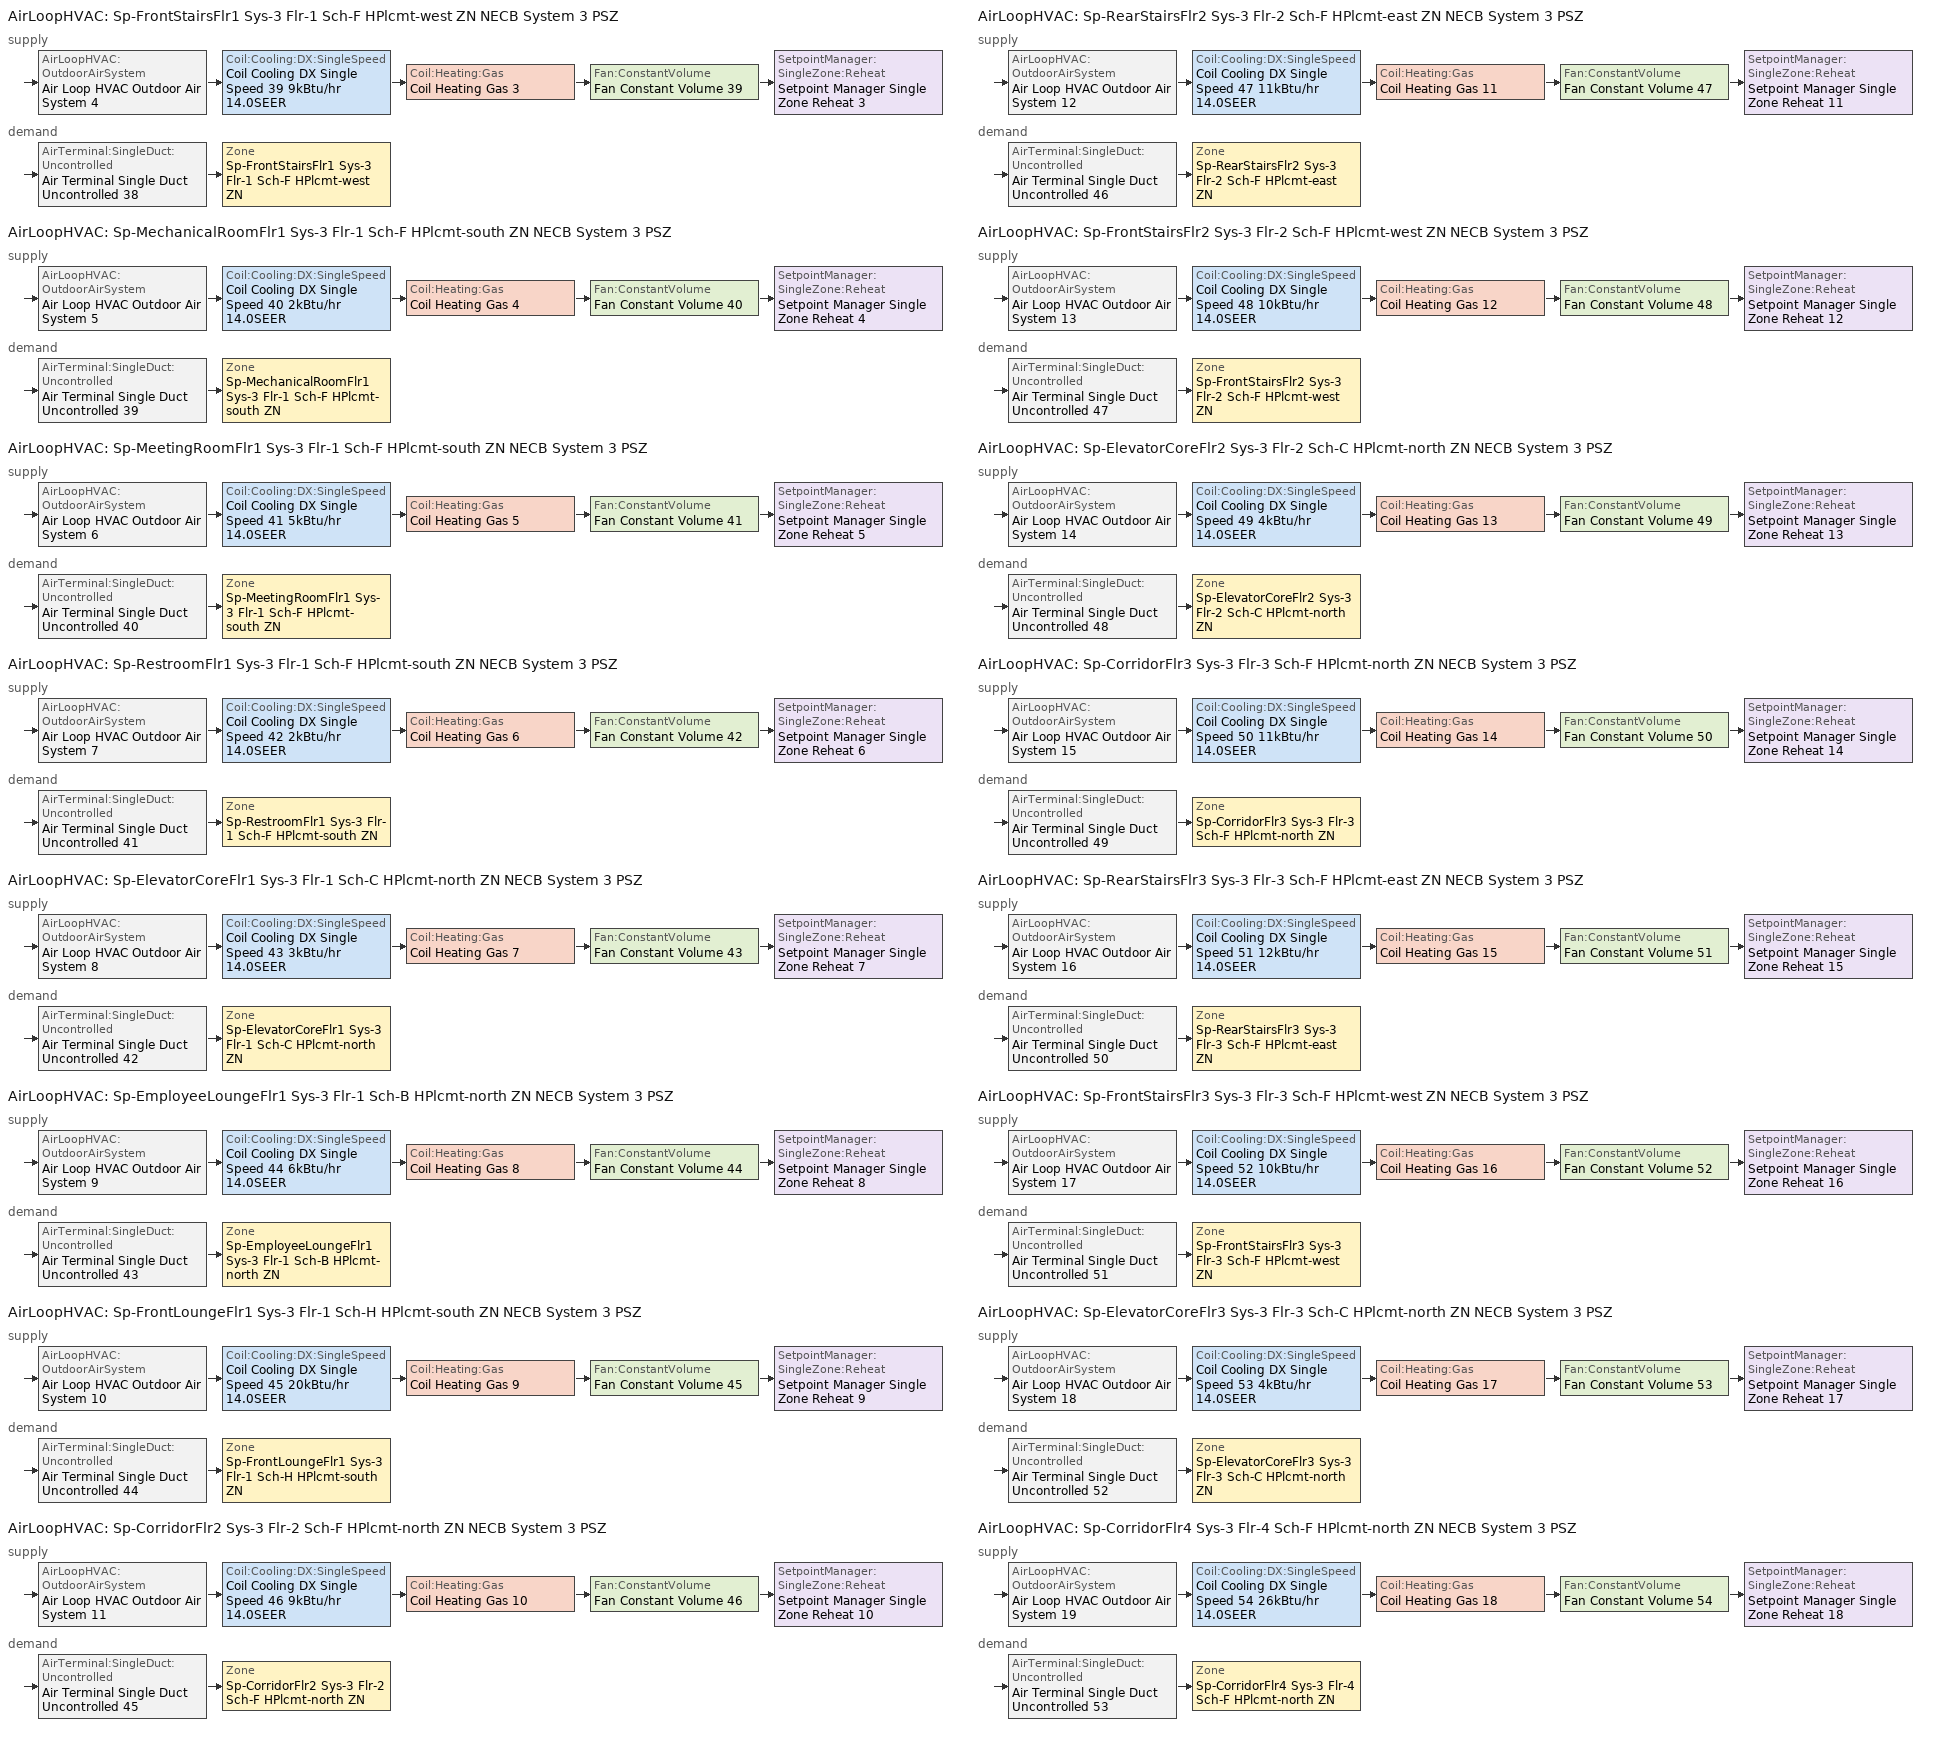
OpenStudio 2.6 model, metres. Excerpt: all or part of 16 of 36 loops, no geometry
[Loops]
AirLoopHVAC 'Sp-FrontStairsFlr1 Sys-3 Flr-1 Sch-F HPlcmt-west ZN NECB System 3 PSZ'
 supply: AirLoopHVAC:OutdoorAirSystem 'Air Loop HVAC Outdoor Air System 4' > Coil:Cooling:DX:SingleSpeed 'Coil Cooling DX Single Speed 39 9kBtu/hr 14.0SEER' > Coil:Heating:Gas 'Coil Heating Gas 3' > Fan:ConstantVolume 'Fan Constant Volume 39' > SetpointManager:SingleZone:Reheat 'Setpoint Manager Single Zone Reheat 3'
 demand: AirTerminal:SingleDuct:Uncontrolled 'Air Terminal Single Duct Uncontrolled 38' > Zone 'Sp-FrontStairsFlr1 Sys-3 Flr-1 Sch-F HPlcmt-west ZN'
AirLoopHVAC 'Sp-MechanicalRoomFlr1 Sys-3 Flr-1 Sch-F HPlcmt-south ZN NECB System 3 PSZ'
 supply: AirLoopHVAC:OutdoorAirSystem 'Air Loop HVAC Outdoor Air System 5' > Coil:Cooling:DX:SingleSpeed 'Coil Cooling DX Single Speed 40 2kBtu/hr 14.0SEER' > Coil:Heating:Gas 'Coil Heating Gas 4' > Fan:ConstantVolume 'Fan Constant Volume 40' > SetpointManager:SingleZone:Reheat 'Setpoint Manager Single Zone Reheat 4'
 demand: AirTerminal:SingleDuct:Uncontrolled 'Air Terminal Single Duct Uncontrolled 39' > Zone 'Sp-MechanicalRoomFlr1 Sys-3 Flr-1 Sch-F HPlcmt-south ZN'
AirLoopHVAC 'Sp-MeetingRoomFlr1 Sys-3 Flr-1 Sch-F HPlcmt-south ZN NECB System 3 PSZ'
 supply: AirLoopHVAC:OutdoorAirSystem 'Air Loop HVAC Outdoor Air System 6' > Coil:Cooling:DX:SingleSpeed 'Coil Cooling DX Single Speed 41 5kBtu/hr 14.0SEER' > Coil:Heating:Gas 'Coil Heating Gas 5' > Fan:ConstantVolume 'Fan Constant Volume 41' > SetpointManager:SingleZone:Reheat 'Setpoint Manager Single Zone Reheat 5'
 demand: AirTerminal:SingleDuct:Uncontrolled 'Air Terminal Single Duct Uncontrolled 40' > Zone 'Sp-MeetingRoomFlr1 Sys-3 Flr-1 Sch-F HPlcmt-south ZN'
AirLoopHVAC 'Sp-RestroomFlr1 Sys-3 Flr-1 Sch-F HPlcmt-south ZN NECB System 3 PSZ'
 supply: AirLoopHVAC:OutdoorAirSystem 'Air Loop HVAC Outdoor Air System 7' > Coil:Cooling:DX:SingleSpeed 'Coil Cooling DX Single Speed 42 2kBtu/hr 14.0SEER' > Coil:Heating:Gas 'Coil Heating Gas 6' > Fan:ConstantVolume 'Fan Constant Volume 42' > SetpointManager:SingleZone:Reheat 'Setpoint Manager Single Zone Reheat 6'
 demand: AirTerminal:SingleDuct:Uncontrolled 'Air Terminal Single Duct Uncontrolled 41' > Zone 'Sp-RestroomFlr1 Sys-3 Flr-1 Sch-F HPlcmt-south ZN'
AirLoopHVAC 'Sp-ElevatorCoreFlr1 Sys-3 Flr-1 Sch-C HPlcmt-north ZN NECB System 3 PSZ'
 supply: AirLoopHVAC:OutdoorAirSystem 'Air Loop HVAC Outdoor Air System 8' > Coil:Cooling:DX:SingleSpeed 'Coil Cooling DX Single Speed 43 3kBtu/hr 14.0SEER' > Coil:Heating:Gas 'Coil Heating Gas 7' > Fan:ConstantVolume 'Fan Constant Volume 43' > SetpointManager:SingleZone:Reheat 'Setpoint Manager Single Zone Reheat 7'
 demand: AirTerminal:SingleDuct:Uncontrolled 'Air Terminal Single Duct Uncontrolled 42' > Zone 'Sp-ElevatorCoreFlr1 Sys-3 Flr-1 Sch-C HPlcmt-north ZN'
AirLoopHVAC 'Sp-EmployeeLoungeFlr1 Sys-3 Flr-1 Sch-B HPlcmt-north ZN NECB System 3 PSZ'
 supply: AirLoopHVAC:OutdoorAirSystem 'Air Loop HVAC Outdoor Air System 9' > Coil:Cooling:DX:SingleSpeed 'Coil Cooling DX Single Speed 44 6kBtu/hr 14.0SEER' > Coil:Heating:Gas 'Coil Heating Gas 8' > Fan:ConstantVolume 'Fan Constant Volume 44' > SetpointManager:SingleZone:Reheat 'Setpoint Manager Single Zone Reheat 8'
 demand: AirTerminal:SingleDuct:Uncontrolled 'Air Terminal Single Duct Uncontrolled 43' > Zone 'Sp-EmployeeLoungeFlr1 Sys-3 Flr-1 Sch-B HPlcmt-north ZN'
AirLoopHVAC 'Sp-FrontLoungeFlr1 Sys-3 Flr-1 Sch-H HPlcmt-south ZN NECB System 3 PSZ'
 supply: AirLoopHVAC:OutdoorAirSystem 'Air Loop HVAC Outdoor Air System 10' > Coil:Cooling:DX:SingleSpeed 'Coil Cooling DX Single Speed 45 20kBtu/hr 14.0SEER' > Coil:Heating:Gas 'Coil Heating Gas 9' > Fan:ConstantVolume 'Fan Constant Volume 45' > SetpointManager:SingleZone:Reheat 'Setpoint Manager Single Zone Reheat 9'
 demand: AirTerminal:SingleDuct:Uncontrolled 'Air Terminal Single Duct Uncontrolled 44' > Zone 'Sp-FrontLoungeFlr1 Sys-3 Flr-1 Sch-H HPlcmt-south ZN'
AirLoopHVAC 'Sp-CorridorFlr2 Sys-3 Flr-2 Sch-F HPlcmt-north ZN NECB System 3 PSZ'
 supply: AirLoopHVAC:OutdoorAirSystem 'Air Loop HVAC Outdoor Air System 11' > Coil:Cooling:DX:SingleSpeed 'Coil Cooling DX Single Speed 46 9kBtu/hr 14.0SEER' > Coil:Heating:Gas 'Coil Heating Gas 10' > Fan:ConstantVolume 'Fan Constant Volume 46' > SetpointManager:SingleZone:Reheat 'Setpoint Manager Single Zone Reheat 10'
 demand: AirTerminal:SingleDuct:Uncontrolled 'Air Terminal Single Duct Uncontrolled 45' > Zone 'Sp-CorridorFlr2 Sys-3 Flr-2 Sch-F HPlcmt-north ZN'
AirLoopHVAC 'Sp-RearStairsFlr2 Sys-3 Flr-2 Sch-F HPlcmt-east ZN NECB System 3 PSZ'
 supply: AirLoopHVAC:OutdoorAirSystem 'Air Loop HVAC Outdoor Air System 12' > Coil:Cooling:DX:SingleSpeed 'Coil Cooling DX Single Speed 47 11kBtu/hr 14.0SEER' > Coil:Heating:Gas 'Coil Heating Gas 11' > Fan:ConstantVolume 'Fan Constant Volume 47' > SetpointManager:SingleZone:Reheat 'Setpoint Manager Single Zone Reheat 11'
 demand: AirTerminal:SingleDuct:Uncontrolled 'Air Terminal Single Duct Uncontrolled 46' > Zone 'Sp-RearStairsFlr2 Sys-3 Flr-2 Sch-F HPlcmt-east ZN'
AirLoopHVAC 'Sp-FrontStairsFlr2 Sys-3 Flr-2 Sch-F HPlcmt-west ZN NECB System 3 PSZ'
 supply: AirLoopHVAC:OutdoorAirSystem 'Air Loop HVAC Outdoor Air System 13' > Coil:Cooling:DX:SingleSpeed 'Coil Cooling DX Single Speed 48 10kBtu/hr 14.0SEER' > Coil:Heating:Gas 'Coil Heating Gas 12' > Fan:ConstantVolume 'Fan Constant Volume 48' > SetpointManager:SingleZone:Reheat 'Setpoint Manager Single Zone Reheat 12'
 demand: AirTerminal:SingleDuct:Uncontrolled 'Air Terminal Single Duct Uncontrolled 47' > Zone 'Sp-FrontStairsFlr2 Sys-3 Flr-2 Sch-F HPlcmt-west ZN'
AirLoopHVAC 'Sp-ElevatorCoreFlr2 Sys-3 Flr-2 Sch-C HPlcmt-north ZN NECB System 3 PSZ'
 supply: AirLoopHVAC:OutdoorAirSystem 'Air Loop HVAC Outdoor Air System 14' > Coil:Cooling:DX:SingleSpeed 'Coil Cooling DX Single Speed 49 4kBtu/hr 14.0SEER' > Coil:Heating:Gas 'Coil Heating Gas 13' > Fan:ConstantVolume 'Fan Constant Volume 49' > SetpointManager:SingleZone:Reheat 'Setpoint Manager Single Zone Reheat 13'
 demand: AirTerminal:SingleDuct:Uncontrolled 'Air Terminal Single Duct Uncontrolled 48' > Zone 'Sp-ElevatorCoreFlr2 Sys-3 Flr-2 Sch-C HPlcmt-north ZN'
AirLoopHVAC 'Sp-CorridorFlr3 Sys-3 Flr-3 Sch-F HPlcmt-north ZN NECB System 3 PSZ'
 supply: AirLoopHVAC:OutdoorAirSystem 'Air Loop HVAC Outdoor Air System 15' > Coil:Cooling:DX:SingleSpeed 'Coil Cooling DX Single Speed 50 11kBtu/hr 14.0SEER' > Coil:Heating:Gas 'Coil Heating Gas 14' > Fan:ConstantVolume 'Fan Constant Volume 50' > SetpointManager:SingleZone:Reheat 'Setpoint Manager Single Zone Reheat 14'
 demand: AirTerminal:SingleDuct:Uncontrolled 'Air Terminal Single Duct Uncontrolled 49' > Zone 'Sp-CorridorFlr3 Sys-3 Flr-3 Sch-F HPlcmt-north ZN'
AirLoopHVAC 'Sp-RearStairsFlr3 Sys-3 Flr-3 Sch-F HPlcmt-east ZN NECB System 3 PSZ'
 supply: AirLoopHVAC:OutdoorAirSystem 'Air Loop HVAC Outdoor Air System 16' > Coil:Cooling:DX:SingleSpeed 'Coil Cooling DX Single Speed 51 12kBtu/hr 14.0SEER' > Coil:Heating:Gas 'Coil Heating Gas 15' > Fan:ConstantVolume 'Fan Constant Volume 51' > SetpointManager:SingleZone:Reheat 'Setpoint Manager Single Zone Reheat 15'
 demand: AirTerminal:SingleDuct:Uncontrolled 'Air Terminal Single Duct Uncontrolled 50' > Zone 'Sp-RearStairsFlr3 Sys-3 Flr-3 Sch-F HPlcmt-east ZN'
AirLoopHVAC 'Sp-FrontStairsFlr3 Sys-3 Flr-3 Sch-F HPlcmt-west ZN NECB System 3 PSZ'
 supply: AirLoopHVAC:OutdoorAirSystem 'Air Loop HVAC Outdoor Air System 17' > Coil:Cooling:DX:SingleSpeed 'Coil Cooling DX Single Speed 52 10kBtu/hr 14.0SEER' > Coil:Heating:Gas 'Coil Heating Gas 16' > Fan:ConstantVolume 'Fan Constant Volume 52' > SetpointManager:SingleZone:Reheat 'Setpoint Manager Single Zone Reheat 16'
 demand: AirTerminal:SingleDuct:Uncontrolled 'Air Terminal Single Duct Uncontrolled 51' > Zone 'Sp-FrontStairsFlr3 Sys-3 Flr-3 Sch-F HPlcmt-west ZN'
AirLoopHVAC 'Sp-ElevatorCoreFlr3 Sys-3 Flr-3 Sch-C HPlcmt-north ZN NECB System 3 PSZ'
 supply: AirLoopHVAC:OutdoorAirSystem 'Air Loop HVAC Outdoor Air System 18' > Coil:Cooling:DX:SingleSpeed 'Coil Cooling DX Single Speed 53 4kBtu/hr 14.0SEER' > Coil:Heating:Gas 'Coil Heating Gas 17' > Fan:ConstantVolume 'Fan Constant Volume 53' > SetpointManager:SingleZone:Reheat 'Setpoint Manager Single Zone Reheat 17'
 demand: AirTerminal:SingleDuct:Uncontrolled 'Air Terminal Single Duct Uncontrolled 52' > Zone 'Sp-ElevatorCoreFlr3 Sys-3 Flr-3 Sch-C HPlcmt-north ZN'
AirLoopHVAC 'Sp-CorridorFlr4 Sys-3 Flr-4 Sch-F HPlcmt-north ZN NECB System 3 PSZ'
 supply: AirLoopHVAC:OutdoorAirSystem 'Air Loop HVAC Outdoor Air System 19' > Coil:Cooling:DX:SingleSpeed 'Coil Cooling DX Single Speed 54 26kBtu/hr 14.0SEER' > Coil:Heating:Gas 'Coil Heating Gas 18' > Fan:ConstantVolume 'Fan Constant Volume 54' > SetpointManager:SingleZone:Reheat 'Setpoint Manager Single Zone Reheat 18'
 demand: AirTerminal:SingleDuct:Uncontrolled 'Air Terminal Single Duct Uncontrolled 53' > Zone 'Sp-CorridorFlr4 Sys-3 Flr-4 Sch-F HPlcmt-north ZN'
[Sizing:Zone] Zone Cooling Design Supply Air Temperature Input Method=SupplyAirTemperature; Zone Cooling Design Supply Air Temperature {C}=13; Zone Cooling Design Supply Air Temperature Difference {deltaC}=11.11; Zone Heating Design Supply Air Temperature Input Method=SupplyAirTemperature; Zone Heating Design Supply Air Temperature {C}=43; Zone Heating Design Supply Air Temperature Difference {deltaC}=11.11; Zone Cooling Design Supply Air Humidity Ratio {kg-H2O/kg-air}=0.0085; Zone Heating Design Supply Air Humidity Ratio {kg-H2O/kg-air}=0.008; Zone Heating Sizing Factor=1.3; Zone Cooling Sizing Factor=1.1; Cooling Design Air Flow Method=DesignDay; Heating Design Air Flow Method=DesignDay; Account for Dedicated Outdoor Air System=No; Dedicated Outdoor Air System Control Strategy=NeutralSupplyAir; Dedicated Outdoor Air Low Setpoint Temperature for Design {C}=autosize; Dedicated Outdoor Air High Setpoint Temperature for Design {C}=autosize
Sp-FrontStairsFlr1 Sys-3 Flr-1 Sch-F HPlcmt-west ZN; Sp-MechanicalRoomFlr1 Sys-3 Flr-1 Sch-F HPlcmt-south ZN; Sp-MeetingRoomFlr1 Sys-3 Flr-1 Sch-F HPlcmt-south ZN; Sp-RestroomFlr1 Sys-3 Flr-1 Sch-F HPlcmt-south ZN; Sp-ElevatorCoreFlr1 Sys-3 Flr-1 Sch-C HPlcmt-north ZN; Sp-EmployeeLoungeFlr1 Sys-3 Flr-1 Sch-B HPlcmt-north ZN; Sp-FrontLoungeFlr1 Sys-3 Flr-1 Sch-H HPlcmt-south ZN; Sp-CorridorFlr2 Sys-3 Flr-2 Sch-F HPlcmt-north ZN; Sp-RearStairsFlr2 Sys-3 Flr-2 Sch-F HPlcmt-east ZN; Sp-FrontStairsFlr2 Sys-3 Flr-2 Sch-F HPlcmt-west ZN; Sp-ElevatorCoreFlr2 Sys-3 Flr-2 Sch-C HPlcmt-north ZN; Sp-CorridorFlr3 Sys-3 Flr-3 Sch-F HPlcmt-north ZN; Sp-RearStairsFlr3 Sys-3 Flr-3 Sch-F HPlcmt-east ZN; Sp-FrontStairsFlr3 Sys-3 Flr-3 Sch-F HPlcmt-west ZN; Sp-ElevatorCoreFlr3 Sys-3 Flr-3 Sch-C HPlcmt-north ZN; Sp-CorridorFlr4 Sys-3 Flr-4 Sch-F HPlcmt-north ZN
[Zone equipment]
Sp-FrontStairsFlr1 Sys-3 Flr-1 Sch-F HPlcmt-west ZN: Air Terminal Single Duct Uncontrolled 38, Zone HVAC Baseboard Convective Water 38
Sp-MechanicalRoomFlr1 Sys-3 Flr-1 Sch-F HPlcmt-south ZN: Air Terminal Single Duct Uncontrolled 39, Zone HVAC Baseboard Convective Water 39
Sp-MeetingRoomFlr1 Sys-3 Flr-1 Sch-F HPlcmt-south ZN: Air Terminal Single Duct Uncontrolled 40, Zone HVAC Baseboard Convective Water 40
Sp-RestroomFlr1 Sys-3 Flr-1 Sch-F HPlcmt-south ZN: Air Terminal Single Duct Uncontrolled 41, Zone HVAC Baseboard Convective Water 41
Sp-ElevatorCoreFlr1 Sys-3 Flr-1 Sch-C HPlcmt-north ZN: Air Terminal Single Duct Uncontrolled 42, Zone HVAC Baseboard Convective Water 42
Sp-EmployeeLoungeFlr1 Sys-3 Flr-1 Sch-B HPlcmt-north ZN: Air Terminal Single Duct Uncontrolled 43, Zone HVAC Baseboard Convective Water 43
Sp-FrontLoungeFlr1 Sys-3 Flr-1 Sch-H HPlcmt-south ZN: Air Terminal Single Duct Uncontrolled 44, Zone HVAC Baseboard Convective Water 44
Sp-CorridorFlr2 Sys-3 Flr-2 Sch-F HPlcmt-north ZN: Air Terminal Single Duct Uncontrolled 45, Zone HVAC Baseboard Convective Water 45
Sp-RearStairsFlr2 Sys-3 Flr-2 Sch-F HPlcmt-east ZN: Air Terminal Single Duct Uncontrolled 46, Zone HVAC Baseboard Convective Water 46
Sp-FrontStairsFlr2 Sys-3 Flr-2 Sch-F HPlcmt-west ZN: Air Terminal Single Duct Uncontrolled 47, Zone HVAC Baseboard Convective Water 47
Sp-ElevatorCoreFlr2 Sys-3 Flr-2 Sch-C HPlcmt-north ZN: Air Terminal Single Duct Uncontrolled 48, Zone HVAC Baseboard Convective Water 48
Sp-CorridorFlr3 Sys-3 Flr-3 Sch-F HPlcmt-north ZN: Air Terminal Single Duct Uncontrolled 49, Zone HVAC Baseboard Convective Water 49
Sp-RearStairsFlr3 Sys-3 Flr-3 Sch-F HPlcmt-east ZN: Air Terminal Single Duct Uncontrolled 50, Zone HVAC Baseboard Convective Water 50
Sp-FrontStairsFlr3 Sys-3 Flr-3 Sch-F HPlcmt-west ZN: Air Terminal Single Duct Uncontrolled 51, Zone HVAC Baseboard Convective Water 51
Sp-ElevatorCoreFlr3 Sys-3 Flr-3 Sch-C HPlcmt-north ZN: Air Terminal Single Duct Uncontrolled 52, Zone HVAC Baseboard Convective Water 52
Sp-CorridorFlr4 Sys-3 Flr-4 Sch-F HPlcmt-north ZN: Air Terminal Single Duct Uncontrolled 53, Zone HVAC Baseboard Convective Water 53
[AirLoopHVAC] Design Supply Air Flow Rate {m3/s}=AutoSize
Name | Availability Schedule
Sp-FrontStairsFlr1 Sys-3 Flr-1 Sch-F HPlcmt-west ZN NECB System 3 PSZ; Sp-MechanicalRoomFlr1 Sys-3 Flr-1 Sch-F HPlcmt-south ZN NECB System 3 PSZ; Sp-MeetingRoomFlr1 Sys-3 Flr-1 Sch-F HPlcmt-south ZN NECB System 3 PSZ; Sp-RestroomFlr1 Sys-3 Flr-1 Sch-F HPlcmt-south ZN NECB System 3 PSZ; Sp-ElevatorCoreFlr1 Sys-3 Flr-1 Sch-C HPlcmt-north ZN NECB System 3 PSZ; Sp-EmployeeLoungeFlr1 Sys-3 Flr-1 Sch-B HPlcmt-north ZN NECB System 3 PSZ; Sp-CorridorFlr2 Sys-3 Flr-2 Sch-F HPlcmt-north ZN NECB System 3 PSZ; Sp-RearStairsFlr2 Sys-3 Flr-2 Sch-F HPlcmt-east ZN NECB System 3 PSZ; Sp-FrontStairsFlr2 Sys-3 Flr-2 Sch-F HPlcmt-west ZN NECB System 3 PSZ; Sp-ElevatorCoreFlr2 Sys-3 Flr-2 Sch-C HPlcmt-north ZN NECB System 3 PSZ; Sp-CorridorFlr3 Sys-3 Flr-3 Sch-F HPlcmt-north ZN NECB System 3 PSZ; Sp-RearStairsFlr3 Sys-3 Flr-3 Sch-F HPlcmt-east ZN NECB System 3 PSZ; Sp-FrontStairsFlr3 Sys-3 Flr-3 Sch-F HPlcmt-west ZN NECB System 3 PSZ; Sp-ElevatorCoreFlr3 Sys-3 Flr-3 Sch-C HPlcmt-north ZN NECB System 3 PSZ | Always On Discrete
Sp-FrontLoungeFlr1 Sys-3 Flr-1 Sch-H HPlcmt-south ZN NECB System 3 PSZ | Sp-FrontLoungeFlr1 Sys-3 Flr-1 Sch-H HPlcmt-south ZN NECB System 3 PSZ Occ Sch
Sp-CorridorFlr4 Sys-3 Flr-4 Sch-F HPlcmt-north ZN NECB System 3 PSZ | Sp-CorridorFlr4 Sys-3 Flr-4 Sch-F HPlcmt-north ZN NECB System 3 PSZ Occ Sch
[Sizing:System] Type of Load to Size On=Sensible; Design Outdoor Air Flow Rate {m3/s}=Autosize; Minimum System Air Flow Ratio=1; Preheat Design Temperature {C}=7; Preheat Design Humidity Ratio {kg-H2O/kg-Air}=0.008; Precool Design Temperature {C}=13; Precool Design Humidity Ratio {kg-H2O/kg-Air}=0.008; Central Cooling Design Supply Air Temperature {C}=13; Central Heating Design Supply Air Temperature {C}=43; Sizing Option=NonCoincident; 100% Outdoor Air in Cooling=No; 100% Outdoor Air in Heating=No; Central Cooling Design Supply Air Humidity Ratio {kg-H2O/kg-Air}=0.0085; Central Heating Design Supply Air Humidity Ratio {kg-H2O/kg-Air}=0.008; Cooling Design Air Flow Method=DesignDay; Cooling Design Air Flow Rate {m3/s}=0; Heating Design Air Flow Method=DesignDay; Heating Design Air Flow Rate {m3/s}=0; System Outdoor Air Method=ZoneSum; Zone Maximum Outdoor Air Fraction=1; Cooling Supply Air Flow Rate Per Floor Area {m3/s-m2}=0.00996765; Cooling Fraction of Autosized Cooling Supply Air Flow Rate=1; Cooling Supply Air Flow Rate Per Unit Cooling Capacity {m3/s-W}=3.94755e-05; Heating Supply Air Flow Rate Per Floor Area {m3/s-m2}=0.00996765; Heating Fraction of Autosized Heating Supply Air Flow Rate=1; Heating Fraction of Autosized Cooling Supply Air Flow Rate=1; Heating Supply Air Flow Rate Per Unit Heating Capacity {m3/s-W}=3.15882e-05; Cooling Design Capacity Method=CoolingDesignCapacity; Cooling Design Capacity {W}=autosize; Cooling Design Capacity Per Floor Area {W/m2}=234.7; Fraction of Autosized Cooling Design Capacity=1; Heating Design Capacity Method=HeatingDesignCapacity; Heating Design Capacity {W}=autosize; Heating Design Capacity Per Floor Area {W/m2}=157; Fraction of Autosized Heating Design Capacity=1; Central Cooling Capacity Control Method=OnOff
Sp-FrontStairsFlr1 Sys-3 Flr-1 Sch-F HPlcmt-west ZN NECB System 3 PSZ; Sp-MechanicalRoomFlr1 Sys-3 Flr-1 Sch-F HPlcmt-south ZN NECB System 3 PSZ; Sp-MeetingRoomFlr1 Sys-3 Flr-1 Sch-F HPlcmt-south ZN NECB System 3 PSZ; Sp-RestroomFlr1 Sys-3 Flr-1 Sch-F HPlcmt-south ZN NECB System 3 PSZ; Sp-ElevatorCoreFlr1 Sys-3 Flr-1 Sch-C HPlcmt-north ZN NECB System 3 PSZ; Sp-EmployeeLoungeFlr1 Sys-3 Flr-1 Sch-B HPlcmt-north ZN NECB System 3 PSZ; Sp-FrontLoungeFlr1 Sys-3 Flr-1 Sch-H HPlcmt-south ZN NECB System 3 PSZ; Sp-CorridorFlr2 Sys-3 Flr-2 Sch-F HPlcmt-north ZN NECB System 3 PSZ; Sp-RearStairsFlr2 Sys-3 Flr-2 Sch-F HPlcmt-east ZN NECB System 3 PSZ; Sp-FrontStairsFlr2 Sys-3 Flr-2 Sch-F HPlcmt-west ZN NECB System 3 PSZ; Sp-ElevatorCoreFlr2 Sys-3 Flr-2 Sch-C HPlcmt-north ZN NECB System 3 PSZ; Sp-CorridorFlr3 Sys-3 Flr-3 Sch-F HPlcmt-north ZN NECB System 3 PSZ; Sp-RearStairsFlr3 Sys-3 Flr-3 Sch-F HPlcmt-east ZN NECB System 3 PSZ; Sp-FrontStairsFlr3 Sys-3 Flr-3 Sch-F HPlcmt-west ZN NECB System 3 PSZ; Sp-ElevatorCoreFlr3 Sys-3 Flr-3 Sch-C HPlcmt-north ZN NECB System 3 PSZ; Sp-CorridorFlr4 Sys-3 Flr-4 Sch-F HPlcmt-north ZN NECB System 3 PSZ
[Fan:ConstantVolume] Availability Schedule=Always On Discrete; Fan Efficiency=0.39975; Pressure Rise {Pa}=640; Maximum Flow Rate {m3/s}=AutoSize; Motor Efficiency=0.615
Fan Constant Volume 39; Fan Constant Volume 40; Fan Constant Volume 41; Fan Constant Volume 42; Fan Constant Volume 43; Fan Constant Volume 44; Fan Constant Volume 45; Fan Constant Volume 46; Fan Constant Volume 47; Fan Constant Volume 48; Fan Constant Volume 49; Fan Constant Volume 50; Fan Constant Volume 51; Fan Constant Volume 52; Fan Constant Volume 53; Fan Constant Volume 54
[Coil:Cooling:DX:SingleSpeed] Availability Schedule=Always On Discrete; Rated Total Cooling Capacity {W}=autosize; Rated Sensible Heat Ratio=autosize; Rated COP {W/W}=3.8248; Rated Air Flow Rate {m3/s}=autosize; Rated Evaporator Fan Power Per Volume Flow Rate {W/(m3/s)}=773.3; Total Cooling Capacity Function of Temperature Curve=DXCOOL-NECB2011-REF-CAPFT; Total Cooling Capacity Function of Flow Fraction Curve=DXCOOL-NECB2011-REF-CAPFFLOW; Energy Input Ratio Function of Temperature Curve=DXCOOL-NECB2011-REF-COOLEIRFT; Energy Input Ratio Function of Flow Fraction Curve=DXCOOL-NECB2011-REF-COOLEIRFFLOW; Part Load Fraction Correlation Curve=DXCOOL-NECB2011-REF-COOLPLFFPLR; Condenser Type=AirCooled; Evaporative Condenser Effectiveness=0; Evaporative Condenser Air Flow Rate {m3/s}=Autosize; Evaporative Condenser Pump Rated Power Consumption {W}=Autosize; Crankcase Heater Capacity {W}=0; Maximum Outdoor Dry-Bulb Temperature for Crankcase Heater Operation {C}=0; Basin Heater Capacity {W/K}=0; Basin Heater Setpoint Temperature {C}=10
Coil Cooling DX Single Speed 39 9kBtu/hr 14.0SEER; Coil Cooling DX Single Speed 40 2kBtu/hr 14.0SEER; Coil Cooling DX Single Speed 41 5kBtu/hr 14.0SEER; Coil Cooling DX Single Speed 42 2kBtu/hr 14.0SEER; Coil Cooling DX Single Speed 43 3kBtu/hr 14.0SEER; Coil Cooling DX Single Speed 44 6kBtu/hr 14.0SEER; Coil Cooling DX Single Speed 45 20kBtu/hr 14.0SEER; Coil Cooling DX Single Speed 46 9kBtu/hr 14.0SEER; Coil Cooling DX Single Speed 47 11kBtu/hr 14.0SEER; Coil Cooling DX Single Speed 48 10kBtu/hr 14.0SEER; Coil Cooling DX Single Speed 49 4kBtu/hr 14.0SEER; Coil Cooling DX Single Speed 50 11kBtu/hr 14.0SEER; Coil Cooling DX Single Speed 51 12kBtu/hr 14.0SEER; Coil Cooling DX Single Speed 52 10kBtu/hr 14.0SEER; Coil Cooling DX Single Speed 53 4kBtu/hr 14.0SEER; Coil Cooling DX Single Speed 54 26kBtu/hr 14.0SEER
[Controller:OutdoorAir] Minimum Outdoor Air Flow Rate {m3/s}=autosize; Maximum Outdoor Air Flow Rate {m3/s}=Autosize; Economizer Control Type=NoEconomizer; Economizer Control Action Type=ModulateFlow; Economizer Maximum Limit Dry-Bulb Temperature {C}=28; Economizer Maximum Limit Enthalpy {J/kg}=64000; Economizer Minimum Limit Dry-Bulb Temperature {C}=-100; Lockout Type=NoLockout; Minimum Limit Type=FixedMinimum; High Humidity Control=No; Heat Recovery Bypass Control Type=BypassWhenWithinEconomizerLimits
Name | Minimum Outdoor Air Schedule | Controller Mechanical Ventilation
Controller Outdoor Air 4 | Always On Discrete | Controller Mechanical Ventilation 4
Controller Outdoor Air 5 | Always On Discrete | Controller Mechanical Ventilation 5
Controller Outdoor Air 6 | Always On Discrete | Controller Mechanical Ventilation 6
Controller Outdoor Air 7 | Always On Discrete | Controller Mechanical Ventilation 7
Controller Outdoor Air 8 | Always On Discrete | Controller Mechanical Ventilation 8
Controller Outdoor Air 9 | Always On Discrete | Controller Mechanical Ventilation 9
Controller Outdoor Air 10 | Sp-FrontLoungeFlr1 Sys-3 Flr-1 Sch-H HPlcmt-south ZN NECB System 3 PSZ Occ Sch | Controller Mechanical Ventilation 10
Controller Outdoor Air 11 | Always On Discrete | Controller Mechanical Ventilation 11
Controller Outdoor Air 12 | Always On Discrete | Controller Mechanical Ventilation 12
Controller Outdoor Air 13 | Always On Discrete | Controller Mechanical Ventilation 13
Controller Outdoor Air 14 | Always On Discrete | Controller Mechanical Ventilation 14
Controller Outdoor Air 15 | Always On Discrete | Controller Mechanical Ventilation 15
Controller Outdoor Air 16 | Always On Discrete | Controller Mechanical Ventilation 16
Controller Outdoor Air 17 | Always On Discrete | Controller Mechanical Ventilation 17
Controller Outdoor Air 18 | Always On Discrete | Controller Mechanical Ventilation 18
Controller Outdoor Air 19 | Sp-CorridorFlr4 Sys-3 Flr-4 Sch-F HPlcmt-north ZN NECB System 3 PSZ Occ Sch | Controller Mechanical Ventilation 19
[Controller:MechanicalVentilation] Availability Schedule=Always On Discrete; System Outdoor Air Method=ZoneSum
Controller Mechanical Ventilation 4; Controller Mechanical Ventilation 5; Controller Mechanical Ventilation 6; Controller Mechanical Ventilation 7; Controller Mechanical Ventilation 8; Controller Mechanical Ventilation 9; Controller Mechanical Ventilation 10; Controller Mechanical Ventilation 11; Controller Mechanical Ventilation 12; Controller Mechanical Ventilation 13; Controller Mechanical Ventilation 14; Controller Mechanical Ventilation 15; Controller Mechanical Ventilation 16; Controller Mechanical Ventilation 17; Controller Mechanical Ventilation 18; Controller Mechanical Ventilation 19
[AirLoopHVAC:OutdoorAirSystem]
Name | Controller
Air Loop HVAC Outdoor Air System 4 | Controller Outdoor Air 4
Air Loop HVAC Outdoor Air System 5 | Controller Outdoor Air 5
Air Loop HVAC Outdoor Air System 6 | Controller Outdoor Air 6
Air Loop HVAC Outdoor Air System 7 | Controller Outdoor Air 7
Air Loop HVAC Outdoor Air System 8 | Controller Outdoor Air 8
Air Loop HVAC Outdoor Air System 9 | Controller Outdoor Air 9
Air Loop HVAC Outdoor Air System 10 | Controller Outdoor Air 10
Air Loop HVAC Outdoor Air System 11 | Controller Outdoor Air 11
Air Loop HVAC Outdoor Air System 12 | Controller Outdoor Air 12
Air Loop HVAC Outdoor Air System 13 | Controller Outdoor Air 13
Air Loop HVAC Outdoor Air System 14 | Controller Outdoor Air 14
Air Loop HVAC Outdoor Air System 15 | Controller Outdoor Air 15
Air Loop HVAC Outdoor Air System 16 | Controller Outdoor Air 16
Air Loop HVAC Outdoor Air System 17 | Controller Outdoor Air 17
Air Loop HVAC Outdoor Air System 18 | Controller Outdoor Air 18
Air Loop HVAC Outdoor Air System 19 | Controller Outdoor Air 19
[AirTerminal:SingleDuct:Uncontrolled] Availability Schedule=Always On Discrete; Maximum Air Flow Rate {m3/s}=AutoSize
Air Terminal Single Duct Uncontrolled 38; Air Terminal Single Duct Uncontrolled 39; Air Terminal Single Duct Uncontrolled 40; Air Terminal Single Duct Uncontrolled 41; Air Terminal Single Duct Uncontrolled 42; Air Terminal Single Duct Uncontrolled 43; Air Terminal Single Duct Uncontrolled 44; Air Terminal Single Duct Uncontrolled 45; Air Terminal Single Duct Uncontrolled 46; Air Terminal Single Duct Uncontrolled 47; Air Terminal Single Duct Uncontrolled 48; Air Terminal Single Duct Uncontrolled 49; Air Terminal Single Duct Uncontrolled 50; Air Terminal Single Duct Uncontrolled 51; Air Terminal Single Duct Uncontrolled 52; Air Terminal Single Duct Uncontrolled 53
[Coil:Heating:Gas] Availability Schedule=Always On Discrete; Gas Burner Efficiency=0.924; Nominal Capacity {W}=AutoSize; Parasitic Electric Load {W}=0; Part Load Fraction Correlation Curve=FURNACE-EFFPLR-NECB2011; Parasitic Gas Load {W}=0
Coil Heating Gas 3; Coil Heating Gas 4; Coil Heating Gas 5; Coil Heating Gas 6; Coil Heating Gas 7; Coil Heating Gas 8; Coil Heating Gas 9; Coil Heating Gas 10; Coil Heating Gas 11; Coil Heating Gas 12; Coil Heating Gas 13; Coil Heating Gas 14; Coil Heating Gas 15; Coil Heating Gas 16; Coil Heating Gas 17; Coil Heating Gas 18
[SetpointManager:SingleZone:Reheat] Minimum Supply Air Temperature {C}=13; Maximum Supply Air Temperature {C}=43
Name | Control Zone
Setpoint Manager Single Zone Reheat 3 | Sp-FrontStairsFlr1 Sys-3 Flr-1 Sch-F HPlcmt-west ZN
Setpoint Manager Single Zone Reheat 4 | Sp-MechanicalRoomFlr1 Sys-3 Flr-1 Sch-F HPlcmt-south ZN
Setpoint Manager Single Zone Reheat 5 | Sp-MeetingRoomFlr1 Sys-3 Flr-1 Sch-F HPlcmt-south ZN
Setpoint Manager Single Zone Reheat 6 | Sp-RestroomFlr1 Sys-3 Flr-1 Sch-F HPlcmt-south ZN
Setpoint Manager Single Zone Reheat 7 | Sp-ElevatorCoreFlr1 Sys-3 Flr-1 Sch-C HPlcmt-north ZN
Setpoint Manager Single Zone Reheat 8 | Sp-EmployeeLoungeFlr1 Sys-3 Flr-1 Sch-B HPlcmt-north ZN
Setpoint Manager Single Zone Reheat 9 | Sp-FrontLoungeFlr1 Sys-3 Flr-1 Sch-H HPlcmt-south ZN
Setpoint Manager Single Zone Reheat 10 | Sp-CorridorFlr2 Sys-3 Flr-2 Sch-F HPlcmt-north ZN
Setpoint Manager Single Zone Reheat 11 | Sp-RearStairsFlr2 Sys-3 Flr-2 Sch-F HPlcmt-east ZN
Setpoint Manager Single Zone Reheat 12 | Sp-FrontStairsFlr2 Sys-3 Flr-2 Sch-F HPlcmt-west ZN
Setpoint Manager Single Zone Reheat 13 | Sp-ElevatorCoreFlr2 Sys-3 Flr-2 Sch-C HPlcmt-north ZN
Setpoint Manager Single Zone Reheat 14 | Sp-CorridorFlr3 Sys-3 Flr-3 Sch-F HPlcmt-north ZN
Setpoint Manager Single Zone Reheat 15 | Sp-RearStairsFlr3 Sys-3 Flr-3 Sch-F HPlcmt-east ZN
Setpoint Manager Single Zone Reheat 16 | Sp-FrontStairsFlr3 Sys-3 Flr-3 Sch-F HPlcmt-west ZN
Setpoint Manager Single Zone Reheat 17 | Sp-ElevatorCoreFlr3 Sys-3 Flr-3 Sch-C HPlcmt-north ZN
Setpoint Manager Single Zone Reheat 18 | Sp-CorridorFlr4 Sys-3 Flr-4 Sch-F HPlcmt-north ZN
[Schedule:Ruleset]
Name | Default Day Schedule | Summer Design Day Schedule | Winter Design Day Schedule
Sp-CorridorFlr4 Sys-3 Flr-4 Sch-F HPlcmt-north ZN NECB System 3 PSZ Occ Sch | Sp-CorridorFlr4 Sys-3 Flr-4 Sch-F HPlcmt-north ZN NECB System 3 PSZ Occ Sch Default | Sp-CorridorFlr4 Sys-3 Flr-4 Sch-F HPlcmt-north ZN NECB System 3 PSZ Occ Sch Summer Design Day | Sp-CorridorFlr4 Sys-3 Flr-4 Sch-F HPlcmt-north ZN NECB System 3 PSZ Occ Sch Winter Design Day
Sp-FrontLoungeFlr1 Sys-3 Flr-1 Sch-H HPlcmt-south ZN NECB System 3 PSZ Occ Sch | Sp-FrontLoungeFlr1 Sys-3 Flr-1 Sch-H HPlcmt-south ZN NECB System 3 PSZ Occ Sch Default | Sp-FrontLoungeFlr1 Sys-3 Flr-1 Sch-H HPlcmt-south ZN NECB System 3 PSZ Occ Sch Summer Design Day | Sp-FrontLoungeFlr1 Sys-3 Flr-1 Sch-H HPlcmt-south ZN NECB System 3 PSZ Occ Sch Winter Design Day
[Schedule:Day]
Sp-CorridorFlr4 Sys-3 Flr-4 Sch-F HPlcmt-north ZN NECB System 3 PSZ Occ Sch Default; Sp-CorridorFlr4 Sys-3 Flr-4 Sch-F HPlcmt-north ZN NECB System 3 PSZ Occ Sch Winter Design Day; Sp-CorridorFlr4 Sys-3 Flr-4 Sch-F HPlcmt-north ZN NECB System 3 PSZ Occ Sch Summer Design Day; Sp-CorridorFlr4 Sys-3 Flr-4 Sch-F HPlcmt-north ZN NECB System 3 PSZ Occ Sch Monday; Sp-CorridorFlr4 Sys-3 Flr-4 Sch-F HPlcmt-north ZN NECB System 3 PSZ Occ Sch Tuesday; Sp-CorridorFlr4 Sys-3 Flr-4 Sch-F HPlcmt-north ZN NECB System 3 PSZ Occ Sch Wednesday; Sp-CorridorFlr4 Sys-3 Flr-4 Sch-F HPlcmt-north ZN NECB System 3 PSZ Occ Sch Thursday; Sp-CorridorFlr4 Sys-3 Flr-4 Sch-F HPlcmt-north ZN NECB System 3 PSZ Occ Sch Friday; Sp-CorridorFlr4 Sys-3 Flr-4 Sch-F HPlcmt-north ZN NECB System 3 PSZ Occ Sch Saturday; Sp-CorridorFlr4 Sys-3 Flr-4 Sch-F HPlcmt-north ZN NECB System 3 PSZ Occ Sch Sunday; Sp-FrontLoungeFlr1 Sys-3 Flr-1 Sch-H HPlcmt-south ZN NECB System 3 PSZ Occ Sch Default; Sp-FrontLoungeFlr1 Sys-3 Flr-1 Sch-H HPlcmt-south ZN NECB System 3 PSZ Occ Sch Winter Design Day; Sp-FrontLoungeFlr1 Sys-3 Flr-1 Sch-H HPlcmt-south ZN NECB System 3 PSZ Occ Sch Summer Design Day; Sp-FrontLoungeFlr1 Sys-3 Flr-1 Sch-H HPlcmt-south ZN NECB System 3 PSZ Occ Sch Monday; Sp-FrontLoungeFlr1 Sys-3 Flr-1 Sch-H HPlcmt-south ZN NECB System 3 PSZ Occ Sch Tuesday; Sp-FrontLoungeFlr1 Sys-3 Flr-1 Sch-H HPlcmt-south ZN NECB System 3 PSZ Occ Sch Wednesday; Sp-FrontLoungeFlr1 Sys-3 Flr-1 Sch-H HPlcmt-south ZN NECB System 3 PSZ Occ Sch Thursday; Sp-FrontLoungeFlr1 Sys-3 Flr-1 Sch-H HPlcmt-south ZN NECB System 3 PSZ Occ Sch Friday; Sp-FrontLoungeFlr1 Sys-3 Flr-1 Sch-H HPlcmt-south ZN NECB System 3 PSZ Occ Sch Saturday; Sp-FrontLoungeFlr1 Sys-3 Flr-1 Sch-H HPlcmt-south ZN NECB System 3 PSZ Occ Sch Sunday: 24, 0, 1
[Schedule:Rule] Date Specification Type=DateRange; Start Month=1; Start Day=1; End Month=12
Name | Schedule Ruleset | Rule Order | Day Schedule | Apply Monday | End Day | Apply Tuesday | Apply Wednesday | Apply Thursday | Apply Friday | Apply Saturday | Apply Sunday
Sp-CorridorFlr4 Sys-3 Flr-4 Sch-F HPlcmt-north ZN NECB System 3 PSZ Occ Sch Monday Rule | Sp-CorridorFlr4 Sys-3 Flr-4 Sch-F HPlcmt-north ZN NECB System 3 PSZ Occ Sch | 6 | Sp-CorridorFlr4 Sys-3 Flr-4 Sch-F HPlcmt-north ZN NECB System 3 PSZ Occ Sch Monday | Yes | 25
Sp-CorridorFlr4 Sys-3 Flr-4 Sch-F HPlcmt-north ZN NECB System 3 PSZ Occ Sch Tuesday Rule | Sp-CorridorFlr4 Sys-3 Flr-4 Sch-F HPlcmt-north ZN NECB System 3 PSZ Occ Sch | 5 | Sp-CorridorFlr4 Sys-3 Flr-4 Sch-F HPlcmt-north ZN NECB System 3 PSZ Occ Sch Tuesday |  | 26 | Yes
Sp-CorridorFlr4 Sys-3 Flr-4 Sch-F HPlcmt-north ZN NECB System 3 PSZ Occ Sch Wednesday Rule | Sp-CorridorFlr4 Sys-3 Flr-4 Sch-F HPlcmt-north ZN NECB System 3 PSZ Occ Sch | 4 | Sp-CorridorFlr4 Sys-3 Flr-4 Sch-F HPlcmt-north ZN NECB System 3 PSZ Occ Sch Wednesday |  | 27 |  | Yes
Sp-CorridorFlr4 Sys-3 Flr-4 Sch-F HPlcmt-north ZN NECB System 3 PSZ Occ Sch Thursday Rule | Sp-CorridorFlr4 Sys-3 Flr-4 Sch-F HPlcmt-north ZN NECB System 3 PSZ Occ Sch | 3 | Sp-CorridorFlr4 Sys-3 Flr-4 Sch-F HPlcmt-north ZN NECB System 3 PSZ Occ Sch Thursday |  | 28 |  |  | Yes
Sp-CorridorFlr4 Sys-3 Flr-4 Sch-F HPlcmt-north ZN NECB System 3 PSZ Occ Sch Friday Rule | Sp-CorridorFlr4 Sys-3 Flr-4 Sch-F HPlcmt-north ZN NECB System 3 PSZ Occ Sch | 2 | Sp-CorridorFlr4 Sys-3 Flr-4 Sch-F HPlcmt-north ZN NECB System 3 PSZ Occ Sch Friday |  | 29 |  |  |  | Yes
Sp-CorridorFlr4 Sys-3 Flr-4 Sch-F HPlcmt-north ZN NECB System 3 PSZ Occ Sch Saturday Rule | Sp-CorridorFlr4 Sys-3 Flr-4 Sch-F HPlcmt-north ZN NECB System 3 PSZ Occ Sch | 1 | Sp-CorridorFlr4 Sys-3 Flr-4 Sch-F HPlcmt-north ZN NECB System 3 PSZ Occ Sch Saturday |  | 30 |  |  |  |  | Yes
Sp-CorridorFlr4 Sys-3 Flr-4 Sch-F HPlcmt-north ZN NECB System 3 PSZ Occ Sch Sunday Rule | Sp-CorridorFlr4 Sys-3 Flr-4 Sch-F HPlcmt-north ZN NECB System 3 PSZ Occ Sch | 0 | Sp-CorridorFlr4 Sys-3 Flr-4 Sch-F HPlcmt-north ZN NECB System 3 PSZ Occ Sch Sunday |  | 31 |  |  |  |  |  | Yes
Sp-FrontLoungeFlr1 Sys-3 Flr-1 Sch-H HPlcmt-south ZN NECB System 3 PSZ Occ Sch Monday Rule | Sp-FrontLoungeFlr1 Sys-3 Flr-1 Sch-H HPlcmt-south ZN NECB System 3 PSZ Occ Sch | 6 | Sp-FrontLoungeFlr1 Sys-3 Flr-1 Sch-H HPlcmt-south ZN NECB System 3 PSZ Occ Sch Monday | Yes | 25
Sp-FrontLoungeFlr1 Sys-3 Flr-1 Sch-H HPlcmt-south ZN NECB System 3 PSZ Occ Sch Tuesday Rule | Sp-FrontLoungeFlr1 Sys-3 Flr-1 Sch-H HPlcmt-south ZN NECB System 3 PSZ Occ Sch | 5 | Sp-FrontLoungeFlr1 Sys-3 Flr-1 Sch-H HPlcmt-south ZN NECB System 3 PSZ Occ Sch Tuesday |  | 26 | Yes
Sp-FrontLoungeFlr1 Sys-3 Flr-1 Sch-H HPlcmt-south ZN NECB System 3 PSZ Occ Sch Wednesday Rule | Sp-FrontLoungeFlr1 Sys-3 Flr-1 Sch-H HPlcmt-south ZN NECB System 3 PSZ Occ Sch | 4 | Sp-FrontLoungeFlr1 Sys-3 Flr-1 Sch-H HPlcmt-south ZN NECB System 3 PSZ Occ Sch Wednesday |  | 27 |  | Yes
Sp-FrontLoungeFlr1 Sys-3 Flr-1 Sch-H HPlcmt-south ZN NECB System 3 PSZ Occ Sch Thursday Rule | Sp-FrontLoungeFlr1 Sys-3 Flr-1 Sch-H HPlcmt-south ZN NECB System 3 PSZ Occ Sch | 3 | Sp-FrontLoungeFlr1 Sys-3 Flr-1 Sch-H HPlcmt-south ZN NECB System 3 PSZ Occ Sch Thursday |  | 28 |  |  | Yes
Sp-FrontLoungeFlr1 Sys-3 Flr-1 Sch-H HPlcmt-south ZN NECB System 3 PSZ Occ Sch Friday Rule | Sp-FrontLoungeFlr1 Sys-3 Flr-1 Sch-H HPlcmt-south ZN NECB System 3 PSZ Occ Sch | 2 | Sp-FrontLoungeFlr1 Sys-3 Flr-1 Sch-H HPlcmt-south ZN NECB System 3 PSZ Occ Sch Friday |  | 29 |  |  |  | Yes
Sp-FrontLoungeFlr1 Sys-3 Flr-1 Sch-H HPlcmt-south ZN NECB System 3 PSZ Occ Sch Saturday Rule | Sp-FrontLoungeFlr1 Sys-3 Flr-1 Sch-H HPlcmt-south ZN NECB System 3 PSZ Occ Sch | 1 | Sp-FrontLoungeFlr1 Sys-3 Flr-1 Sch-H HPlcmt-south ZN NECB System 3 PSZ Occ Sch Saturday |  | 30 |  |  |  |  | Yes
Sp-FrontLoungeFlr1 Sys-3 Flr-1 Sch-H HPlcmt-south ZN NECB System 3 PSZ Occ Sch Sunday Rule | Sp-FrontLoungeFlr1 Sys-3 Flr-1 Sch-H HPlcmt-south ZN NECB System 3 PSZ Occ Sch | 0 | Sp-FrontLoungeFlr1 Sys-3 Flr-1 Sch-H HPlcmt-south ZN NECB System 3 PSZ Occ Sch Sunday |  | 31 |  |  |  |  |  | Yes
[Schedule:Constant]
Always On Discrete: Value=1
[Curve:Biquadratic] Minimum Value of x=13; Maximum Value of x=24; Minimum Value of y=24; Maximum Value of y=46
Name | Coefficient1 Constant | Coefficient2 x | Coefficient3 x**2 | Coefficient4 y | Coefficient5 y**2 | Coefficient6 x*y
DXCOOL-NECB2011-REF-CAPFT | 0.867905 | 0.0142459 | 0.00055436 | -0.0075575 | 3.3e-05 | -0.0001918
DXCOOL-NECB2011-REF-COOLEIRFT | 0.116936 | 0.0284933 | -0.0004112 | 0.0214108 | 0.00016103 | -0.0006791
[Curve:Quadratic] Coefficient1 Constant=1; Coefficient2 x=0; Coefficient3 x**2=0; Minimum Value of x=0; Maximum Value of x=1
DXCOOL-NECB2011-REF-CAPFFLOW; DXCOOL-NECB2011-REF-COOLEIRFFLOW
[Curve:Cubic] Maximum Value of x=1
Name | Coefficient1 Constant | Coefficient2 x | Coefficient3 x**2 | Coefficient4 x**3 | Minimum Value of x
DXCOOL-NECB2011-REF-COOLPLFFPLR | 0.0277 | 4.9151 | -8.184 | 4.2702 | 0.7
FURNACE-EFFPLR-NECB2011 | 0.7277 | 1.0667 | -1.5174 | 0.7282 | 0
